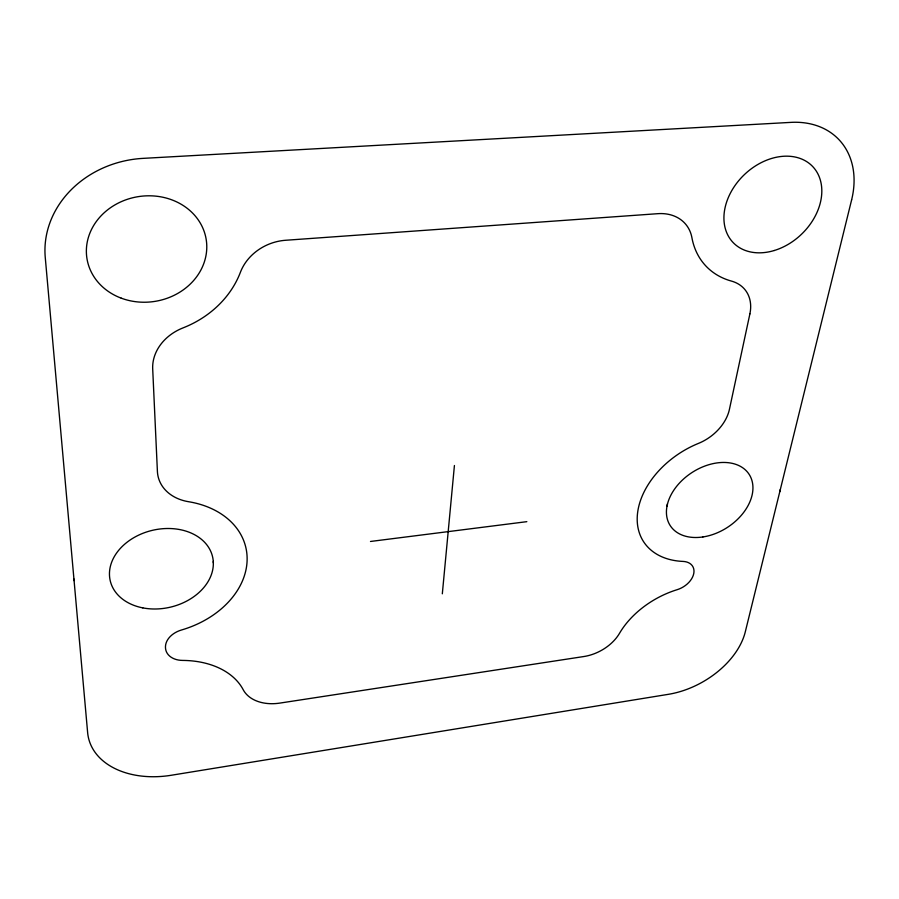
<?xml version="1.0" encoding="UTF-8"?>
<svg xmlns="http://www.w3.org/2000/svg" width="899" height="899" viewBox="0 0 899 899"><rect width="100%" height="100%" fill="white"/><g stroke="black" fill="none" stroke-linecap="round" stroke-linejoin="round"><path stroke-width="1.35" d="M442.319 593.812L454.422 465.513M667.036 506.036L667.451 503.867M370.489 541.468L526.836 521.667M213.31 561.381L213.344 562.931M780.276 489.573A78.427 54.446 -33.1 0 1 779.781 491.708M74.078 580.608A87.63 65.807 -13.3 0 1 73.965 579.023M749.878 313.908L729.437 409.315A41.287 29.937 -35 0 1 698.399 443.421A78.427 54.446 -33.1 0 0 637.638 512.452A78.427 54.446 -33.1 0 0 683.015 561.414A18.913 12.822 -30.7 0 1 693.736 573.652A18.913 12.822 -30.7 0 1 677.149 589.688A72.797 47.681 -29.6 0 0 619.512 633.312A37.5 25.453 -27.7 0 1 583.867 656.528L279.847 703.097A40.05 28.195 -17.9 0 1 243.191 689.702A81.472 56.289 -14.4 0 0 182.632 660.417A20.969 15.103 -14.6 0 1 165.618 649.056A29.757 21.441 -14.9 0 1 165.483 646.235A20.969 15.103 -14.6 0 1 181.497 629.997A87.63 65.807 -13.3 0 0 247.056 561.695A87.63 65.807 -13.3 0 0 188.554 501.709A45.208 35.791 -14.6 0 1 157.404 471.424L152.695 368.871A47.242 39.354 -14.2 0 1 183.025 327.899A100.688 88.473 -8.9 0 0 240.426 272.228A47.692 41.062 -20.8 0 1 285.612 240.269L657.832 213.681A45.31 35.353 -39.6 0 1 691.915 237.696A91.754 68.863 -43.7 0 0 731.404 281.072A43.399 32.364 -38.4 0 1 749.878 313.908M851.634 199.825L745.305 631.795A72.797 47.681 -29.6 0 1 668.395 694.32L171.338 775.253A81.472 56.289 -14.4 0 1 87.63 732.539L45.253 257.451A100.688 88.473 -8.9 0 1 143.042 158.37L790.895 122.376A91.754 68.863 -43.7 0 1 851.634 199.825M774.275 250.506A55.019 41.287 -43.7 0 0 814.55 168.675A55.019 41.287 -43.7 0 0 729.786 194.353A55.019 41.287 -43.7 0 0 774.275 250.506M702.939 536.95A47.04 32.645 -33.1 0 0 750.058 475.908A47.04 32.645 -33.1 0 0 676.048 487.089A47.04 32.645 -33.1 0 0 702.939 536.95M142.806 607.881A52.558 39.455 -13.3 0 0 212.703 557.369A52.558 39.455 -13.3 0 0 128.692 541.007A52.558 39.455 -13.3 0 0 142.806 607.881M121.219 298.153A60.379 53.03 -9 0 0 206.545 242.157A60.379 53.03 -9 0 0 111.959 206.736A60.379 53.03 -9 0 0 121.219 298.153"/></g></svg>
